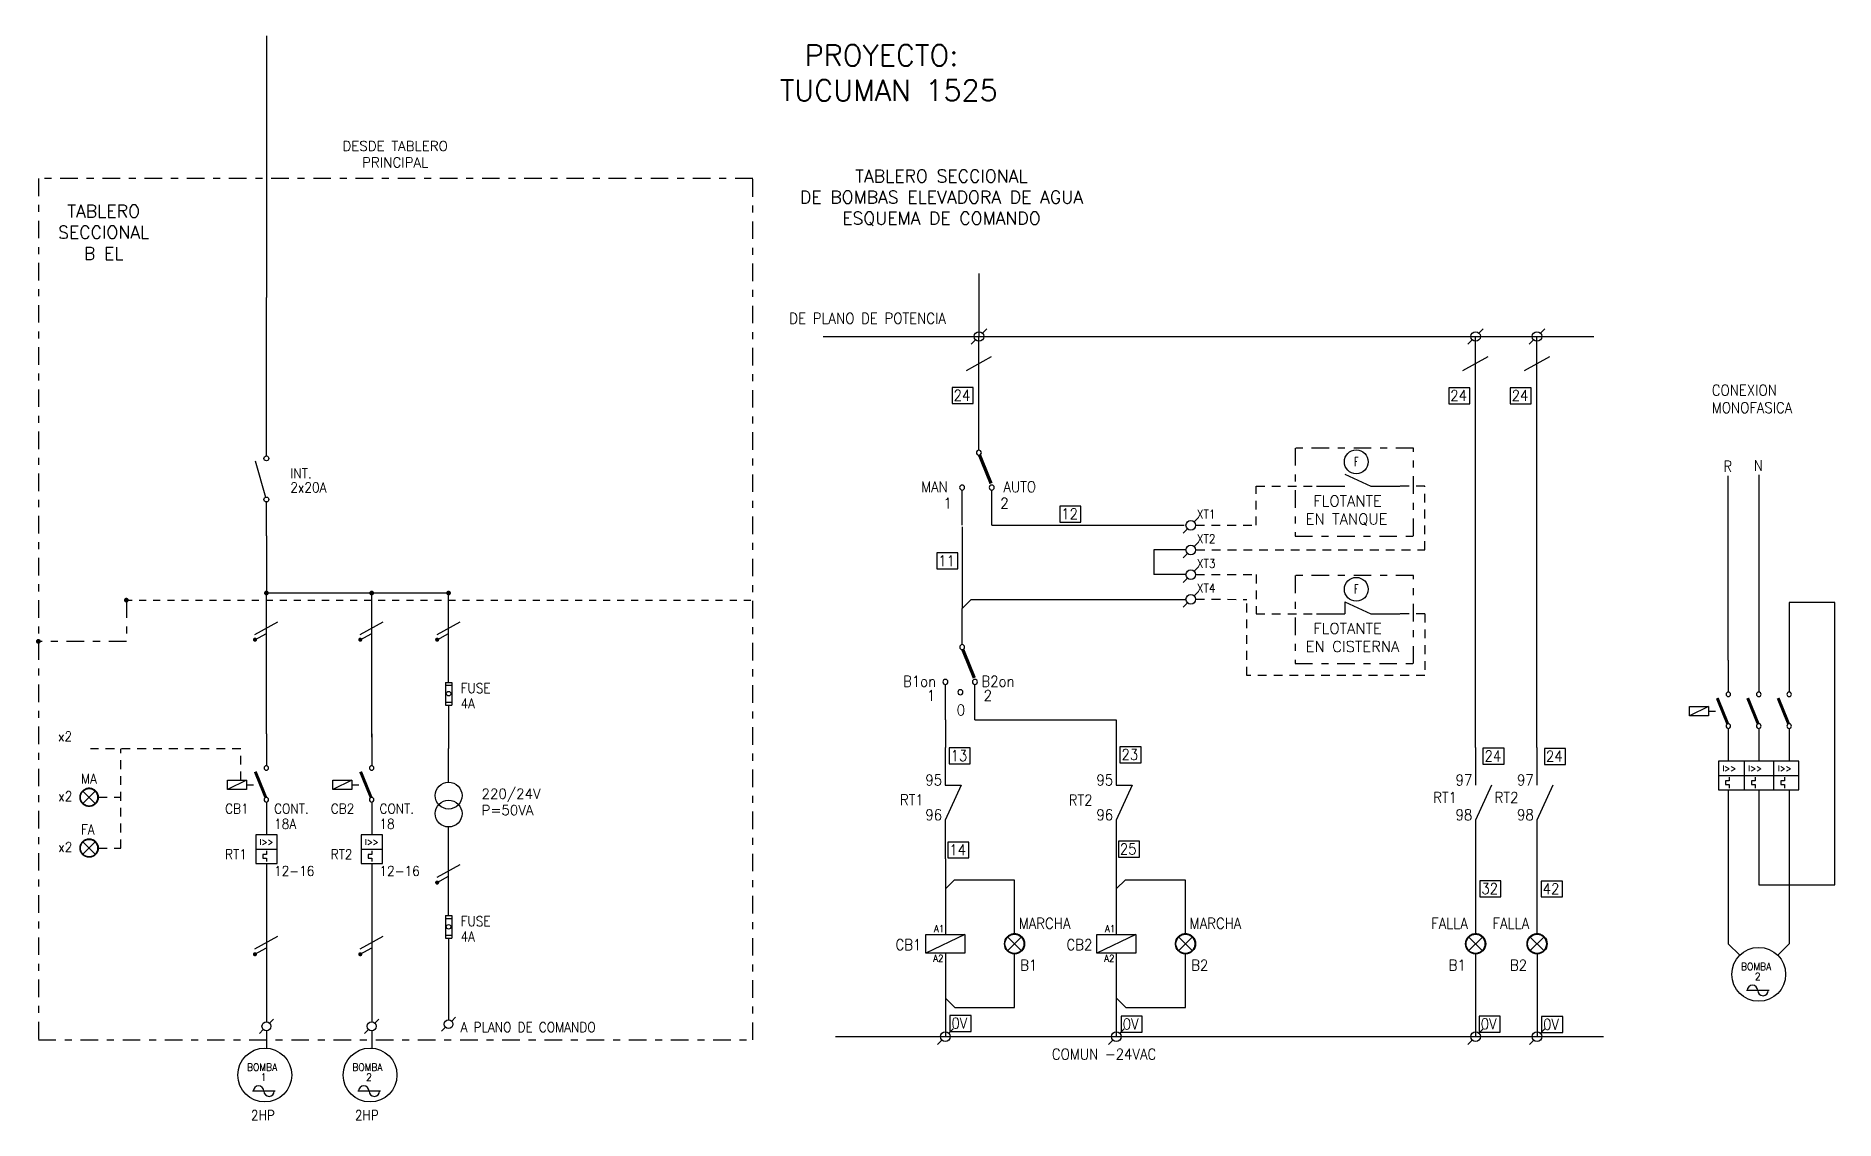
# Model space of a CAD drawing. Header units: millimetres. Extents: x 1269.5 to 1295.1, y -133.5 to -118.
import ezdxf
from ezdxf.enums import TextEntityAlignment as Align

# ---------------------------------------------------------------- set-up
doc = ezdxf.new("R2010")
doc.units = ezdxf.units.MM
for name, pattern in [('DASHDOT2', [0.5, 0.25, -0.125, 0, -0.125]), ('HIDDEN', [0.375, 0.25, -0.125]), ('HIDDEN2', [0.1875, 0.125, -0.0625])]:
    doc.linetypes.add(name, pattern=pattern)
for name, color, linetype in [('SCB-IE-Simbologia', 7, 'Continuous'), ('SCB-IE-Textos', 7, 'Continuous'), ('SCB-IE-Unifilar', 135, 'Continuous')]:
    doc.layers.add(name, color=color, linetype=linetype)
doc.styles.add('CENTURY-GOTHIC', font='romans.shx')
doc.styles.add('ROMAND', font='romand.shx', dxfattribs={"width": 0.75, "oblique": 15})
doc.styles.add('ROMANS', font='romans')

# ---------------------------------------------------------------- blocks, each defined once
blk = doc.blocks.new('Seccionador')
at = {"layer": 'SCB-IE-Simbologia', "color": 135}
for p, q in [((0, -0.481), (0, 0)), ((0, -1.618), (0, -1.136))]:
    blk.add_line(p, q, dxfattribs=at)
at = {"layer": 'SCB-IE-Simbologia', "color": 53}
blk.add_line((-0.159, -0.551), (-0.011, -1.068), dxfattribs=at)
at = {"layer": 'SCB-IE-Simbologia', "color": 135}
for centre in [(0, -0.516), (0, -1.101)]:
    blk.add_circle(centre, 0.0349, dxfattribs=at)
blk = doc.blocks.new('Bornera')
at = {"layer": 'SCB-IE-Simbologia', "color": 53}
for p, q in [((0.044, 0.044), (0.1, 0.1)), ((-0.1, -0.1), (-0.044, -0.044))]:
    blk.add_line(p, q, dxfattribs=at)
blk.add_circle((0, 0), 0.0625, dxfattribs=at)
blk = doc.blocks.new('Contactor')
for points in [[(0, 0), (0, -6.32)], [(-3.92, -9.2), (-3.92, -11), (-7.67, -11), (-7.67, -9.2), (-3.92, -9.2)], [(-3.92, -9.2), (-7.67, -11)], [(0, -13.49), (0, -20)]]:
    blk.add_lwpolyline(points)
for points in [[(0.45, -6.77, 1), (-0.45, -6.77, 1)], [(0.45, -13.04, 1), (-0.45, -13.04, 1)]]:
    blk.add_lwpolyline(points, format="xyb", close=True)
at = {"linetype": 'HIDDEN', "ltscale": 0.25}
blk.add_lwpolyline([(-3.92, -10.1), (-1.13, -10.1)], dxfattribs=at)
at = {"const_width": 0.6}
blk.add_lwpolyline([(-0.11, -12.61), (-2.19, -7.5)], dxfattribs=at)
at = {"linetype": 'Continuous', "style": 'ROMAND', "width": 0.9}
for p in [(-9.41, -5.17), (-9.41, -7.97)]:
    blk.add_attdef('CORRIENTE', p, '', height=2, dxfattribs=at)
blk = doc.blocks.new('Nodo')
at = {"layer": 'SCB-IE-Simbologia', "color": 135, "const_width": 0.0336}
blk.add_lwpolyline([(861.633, 21.847, 1), (861.667, 21.847, 1)], format="xyb", close=True, dxfattribs=at)
blk.add_lwpolyline([(861.633, 21.847, 1), (861.667, 21.847, 1)], format="xyb", close=True, dxfattribs=at)
blk.add_lwpolyline([(861.633, 21.847, 1), (861.667, 21.847, 1)], format="xyb", close=True, dxfattribs=at)
blk = doc.blocks.new('F-N')
at = {"layer": 'SCB-IE-Simbologia', "color": 53}
for p, q in [((816.518, 24.509), (816.844, 24.69)), ((816.518, 24.434), (816.681, 24.524))]:
    blk.add_line(p, q, dxfattribs=at)
at = {"layer": 'SCB-IE-Simbologia', "color": 53, "const_width": 0.0295}
blk.add_lwpolyline([(816.504, 24.434, 1), (816.533, 24.434, 1)], format="xyb", close=True, dxfattribs=at)
blk = doc.blocks.new('Fusibles Tubeco')
at = {"layer": 'SCB-IE-Simbologia', "color": 135}
for p, q in [((0, -0.648), (0, -0.503)), ((0, -0.97), (0, -1.114))]:
    blk.add_line(p, q, dxfattribs=at)
at = {"layer": 'SCB-IE-Simbologia', "color": 53}
for p, q in [((-0.046, -0.648), (-0.046, -0.97)), ((0.046, -0.648), (0.046, -0.97))]:
    blk.add_line(p, q, dxfattribs=at)
for points in [[(-0.046, -0.648), (0.046, -0.648)], [(-0.046, -0.689), (0.046, -0.689)], [(-0.046, -0.929), (0.046, -0.929)], [(-0.046, -0.97), (0.046, -0.97)]]:
    blk.add_lwpolyline(points, dxfattribs=at)
blk.add_circle((0, -0.809), 0.0323, dxfattribs=at)
blk = doc.blocks.new('trafo')
at = {"layer": 'SCB-IE-Simbologia', "color": 135}
for p, q in [((822.841, -48.357), (822.841, -47.875)), ((822.841, -49.493), (822.841, -48.994))]:
    blk.add_line(p, q, dxfattribs=at)
at = {"layer": 'SCB-IE-Simbologia', "color": 53}
for centre in [(822.841, -48.547), (822.841, -48.803)]:
    blk.add_circle(centre, 0.191, dxfattribs=at)
blk = doc.blocks.new('Piloto Luminoso')
at = {"layer": 'SCB-IE-Simbologia'}
h = blk.add_hatch(dxfattribs=at)
h.set_pattern_fill('ANSI38', color=53, scale=0.02, angle=45, style=0)
h.set_pattern_definition([(90, (-855.3054623, -16.6974685), (-0.0025, 0), []), (180, (-855.3054623, -16.6974685), (-0.005, -0.0025), [0.00625, -0.00375])])
h.paths.add_polyline_path([(0.129, 0.002, 1), (-0.131, 0.002, 1)])
h.paths.add_polyline_path([(-0.125, 0.002, -1), (0.122, 0.002, -1)], flags=16)
h.paths.add_polyline_path([(-0.001, 0.002), (-0.002, 0.002), (-0.001, 0.002)], flags=0)
at = {"layer": 'SCB-IE-Simbologia', "color": 53}
for p, q in [((-0.089, 0.09), (0.085, -0.086)), ((-0.089, -0.086), (0.086, 0.09)), ((-0.089, -0.086), (0.086, 0.09)), ((-0.089, 0.09), (0.085, -0.086)), ((-0.002, 0.002), (-0.001, 0.002)), ((-0.002, 0.002), (-0.001, 0.002))]:
    blk.add_line(p, q, dxfattribs=at)
for radius in [0.13, 0.13, 0.124]:
    blk.add_circle((-0.001, 0.002), radius, dxfattribs=at)
blk = doc.blocks.new('Flotante')
at = {"layer": 'SCB-IE-Unifilar'}
blk.add_circle((0, 0), 0.154, dxfattribs=at)
at = {"layer": 'SCB-IE-Unifilar', "color": 7, "style": 'ROMANS', "width": 0.6}
blk.add_text('F', height=0.118, dxfattribs=at).set_placement((0, -0.056), align=Align.CENTER)
blk = doc.blocks.new('m01')
for points in [[(1292.895, -128.216), (1292.895, -127.747)], [(1292.678, -129.187), (1292.678, -128.732)], [(1293.061, -129.187), (1293.061, -128.732)]]:
    blk.add_lwpolyline(points)
for points in [[(1292.863, -128.248, 1), (1292.927, -128.248, 1)], [(1292.646, -128.699, 1), (1292.71, -128.699, 1)], [(1293.028, -128.699, 1), (1293.093, -128.699, 1)]]:
    blk.add_lwpolyline(points, format="xyb", close=True)
at = {"const_width": 0.0432}
blk.add_lwpolyline([(1292.903, -128.279), (1293.052, -128.646)], dxfattribs=at)
blk = doc.blocks.new('m012')
for points in [[(1295.904, -128.237), (1295.904, -127.768)], [(1295.687, -129.208), (1295.687, -128.753)], [(1296.069, -129.208), (1296.069, -128.753)]]:
    blk.add_lwpolyline(points)
for points in [[(1295.872, -128.269, 1), (1295.936, -128.269, 1)], [(1295.654, -128.72, 1), (1295.719, -128.72, 1)], [(1295.849, -128.853, 1), (1295.914, -128.853, 1)], [(1296.037, -128.72, 1), (1296.102, -128.72, 1)]]:
    blk.add_lwpolyline(points, format="xyb", close=True)
at = {"const_width": 0.0432}
blk.add_lwpolyline([(1295.912, -128.3), (1296.061, -128.668)], dxfattribs=at)
blk = doc.blocks.new('NC')
at = {"layer": 'SCB-IE-Simbologia'}
for p, q in [((1300.672, -128.795), (1300.879, -128.795)), ((1300.879, -128.795), (1300.672, -129.246))]:
    blk.add_line(p, q, dxfattribs=at)
for points in [[(1300.672, -128.308), (1300.672, -128.795)], [(1300.672, -129.246), (1300.672, -129.748)]]:
    blk.add_lwpolyline(points, dxfattribs=at)

msp = doc.modelspace()

# ---------------------------------------------------------------- linework, layer by layer
at = {"color": 0}
for points in [[(1293.559, -126.916), (1293.559, -127.371)], [(1293.992, -126.916), (1293.992, -127.371)], [(1294.425, -126.916), (1294.425, -127.371)], [(1293.277, -127.578), (1293.277, -127.708), (1293.007, -127.708), (1293.007, -127.578), (1293.277, -127.578)], [(1293.277, -127.578), (1293.007, -127.708)], [(1293.559, -127.887), (1293.559, -128.356)], [(1293.992, -127.887), (1293.992, -128.356)], [(1294.425, -127.887), (1294.425, -128.356)], [(1293.559, -128.766), (1293.559, -129.221)], [(1293.992, -128.766), (1293.992, -129.221)], [(1294.425, -128.766), (1294.425, -129.221)], [(1282.699, -130.82), (1282.699, -131.087), (1282.143, -131.087), (1282.143, -130.82), (1282.699, -130.82)], [(1282.699, -130.82), (1282.143, -131.087)], [(1285.131, -130.82), (1285.131, -131.087), (1284.575, -131.087), (1284.575, -130.82), (1285.131, -130.82)], [(1285.131, -130.82), (1284.575, -131.087)]]:
    msp.add_lwpolyline(points, dxfattribs=at)
at = {"color": 0, "const_width": 0.0432}
for points in [[(1293.551, -127.823), (1293.402, -127.456)], [(1293.984, -127.823), (1293.835, -127.456)], [(1294.417, -127.823), (1294.268, -127.456)]]:
    msp.add_lwpolyline(points, dxfattribs=at)
at = {"color": 0}
for points in [[(1293.592, -127.403, 1), (1293.527, -127.403, 1)], [(1294.025, -127.403, 1), (1293.96, -127.403, 1)], [(1294.458, -127.403, 1), (1294.393, -127.403, 1)], [(1293.592, -127.855, 1), (1293.527, -127.855, 1)], [(1294.025, -127.855, 1), (1293.96, -127.855, 1)], [(1294.458, -127.855, 1), (1294.393, -127.855, 1)]]:
    msp.add_lwpolyline(points, format="xyb", close=True, dxfattribs=at)
at = {"color": 0, "linetype": 'HIDDEN', "ltscale": 0.25}
msp.add_lwpolyline([(1293.277, -127.643), (1293.478, -127.643)], dxfattribs=at)
at = {"layer": 'SCB-IE-Simbologia', "color": 0}
for p, q in [((1282.72, -122.794), (1283.078, -122.596)), ((1289.784, -122.794), (1290.142, -122.596)), ((1290.661, -122.794), (1291.019, -122.596)), ((1288.103, -124.27), (1288.475, -124.441)), ((1288.103, -126.085), (1288.475, -126.255)), ((1288.103, -126.085), (1288.103, -126.255)), ((1274.26, -128.012), (1274.26, -126.535)), ((1293.789, -128.761), (1293.789, -128.356)), ((1294.208, -128.761), (1294.208, -128.356)), ((1290.191, -128.696), (1289.964, -129.193)), ((1291.064, -128.696), (1290.837, -129.193)), ((1293.42, -128.558), (1294.565, -128.558)), ((1272.61, -129.606), (1272.914, -129.606)), ((1274.108, -129.606), (1274.412, -129.606)), ((1294.142, -131.617), (1293.819, -131.617)), ((1272.888, -133.05), (1272.565, -133.05)), ((1274.386, -133.05), (1274.063, -133.05))]:
    msp.add_line(p, q, dxfattribs=at)
for points in [[(1287.7, -124.441), (1288.103, -124.441)], [(1288.475, -124.441), (1288.888, -124.441)], [(1287.7, -126.255), (1288.103, -126.255)], [(1288.475, -126.255), (1288.888, -126.255)], [(1289.964, -128.16), (1289.964, -128.696)], [(1290.837, -128.16), (1290.837, -128.696)], [(1293.572, -128.584), (1293.572, -128.634), (1293.521, -128.634), (1293.521, -128.685), (1293.572, -128.685), (1293.572, -128.736)], [(1293.941, -128.584), (1293.941, -128.634), (1293.891, -128.634), (1293.891, -128.685), (1293.941, -128.685), (1293.941, -128.736)], [(1294.36, -128.584), (1294.36, -128.634), (1294.309, -128.634), (1294.309, -128.685), (1294.36, -128.685), (1294.36, -128.736)], [(1289.964, -129.193), (1289.964, -129.744)], [(1290.837, -129.193), (1290.837, -129.744)], [(1272.762, -129.631), (1272.762, -129.682), (1272.712, -129.682), (1272.712, -129.733), (1272.762, -129.733), (1272.762, -129.783)], [(1274.26, -129.631), (1274.26, -129.682), (1274.21, -129.682), (1274.21, -129.733), (1274.26, -129.733), (1274.26, -129.783)]]:
    msp.add_lwpolyline(points, dxfattribs=at)
for points in [[(1294.565, -128.356), (1293.42, -128.356), (1293.42, -128.761), (1294.565, -128.761)], [(1272.914, -129.404), (1272.61, -129.404), (1272.61, -129.809), (1272.914, -129.809)], [(1274.412, -129.404), (1274.108, -129.404), (1274.108, -129.809), (1274.412, -129.809)]]:
    msp.add_lwpolyline(points, close=True, dxfattribs=at)
for centre in [(1293.992, -131.388), (1272.739, -132.821), (1274.237, -132.821)]:
    msp.add_circle(centre, 0.383, dxfattribs=at)
for centre, start, end in [((1293.903, -131.617), 0, 180), ((1294.053, -131.617), 180, 0), ((1272.65, -133.05), 0, 180), ((1272.8, -133.05), 180, 0), ((1274.148, -133.05), 0, 180), ((1274.298, -133.05), 180, 0)]:
    msp.add_arc(centre, 0.0748, start, end, dxfattribs=at)
at = {"layer": 'SCB-IE-Textos', "color": 0}
for points in [[(1282.517, -123.264), (1282.819, -123.264), (1282.819, -123.037), (1282.517, -123.037)], [(1289.582, -123.267), (1289.883, -123.267), (1289.883, -123.039), (1289.582, -123.039)], [(1290.455, -123.267), (1290.757, -123.267), (1290.757, -123.039), (1290.455, -123.039)], [(1284.048, -124.951), (1284.349, -124.951), (1284.349, -124.724), (1284.048, -124.724)], [(1282.299, -125.619), (1282.6, -125.619), (1282.6, -125.391), (1282.299, -125.391)], [(1282.474, -128.392), (1282.775, -128.392), (1282.775, -128.164), (1282.474, -128.164)], [(1284.905, -128.377), (1285.206, -128.377), (1285.206, -128.15), (1284.905, -128.15)], [(1290.069, -128.398), (1290.371, -128.398), (1290.371, -128.171), (1290.069, -128.171)], [(1290.943, -128.4), (1291.244, -128.4), (1291.244, -128.173), (1290.943, -128.173)], [(1284.882, -129.722), (1285.184, -129.722), (1285.184, -129.494), (1284.882, -129.494)], [(1282.456, -129.732), (1282.757, -129.732), (1282.757, -129.505), (1282.456, -129.505)], [(1290.024, -130.285), (1290.325, -130.285), (1290.325, -130.058), (1290.024, -130.058)], [(1290.897, -130.287), (1291.199, -130.287), (1291.199, -130.06), (1290.897, -130.06)], [(1282.486, -132.2), (1282.788, -132.2), (1282.788, -131.973), (1282.486, -131.973)], [(1284.922, -132.212), (1285.223, -132.212), (1285.223, -131.985), (1284.922, -131.985)], [(1290.015, -132.21), (1290.316, -132.21), (1290.316, -131.983), (1290.015, -131.983)], [(1290.903, -132.216), (1291.204, -132.216), (1291.204, -131.989), (1290.903, -131.989)]]:
    msp.add_lwpolyline(points, close=True, dxfattribs=at)
at = {"layer": 'SCB-IE-Unifilar', "color": 0}
for p, q in [((1272.762, -118.033), (1272.762, -121.756)), ((1282.899, -121.415), (1282.899, -122.308)), ((1272.762, -123.529), (1272.762, -121.756)), ((1280.682, -122.308), (1291.648, -122.308)), ((1282.899, -123.412), (1282.899, -122.31)), ((1289.964, -128.16), (1289.964, -122.31)), ((1290.837, -128.16), (1290.837, -122.31)), ((1293.559, -126.916), (1293.559, -124.292)), ((1293.992, -124.279), (1293.992, -126.916)), ((1272.762, -125.147), (1272.762, -125.958)), ((1282.66, -125.021), (1282.66, -126.18)), ((1283.081, -124.996), (1285.82, -124.996)), ((1285.845, -125.348), (1285.386, -125.348)), ((1285.386, -125.348), (1285.386, -125.699)), ((1285.845, -125.699), (1285.386, -125.699)), ((1272.762, -125.958), (1275.354, -125.96)), ((1272.762, -127.964), (1272.762, -125.96)), ((1274.26, -126.535), (1274.26, -125.96)), ((1275.354, -126.535), (1275.354, -125.96)), ((1282.66, -126.18), (1282.789, -126.051)), ((1282.789, -126.051), (1285.844, -126.051)), ((1295.077, -126.097), (1294.425, -126.097)), ((1294.425, -126.097), (1294.425, -126.916)), ((1295.077, -130.115), (1295.077, -126.097)), ((1275.354, -127.089), (1275.354, -126.535)), ((1275.354, -127.7), (1275.354, -128.172)), ((1282.421, -127.764), (1282.421, -128.16)), ((1282.842, -127.764), (1284.853, -127.764)), ((1284.853, -127.764), (1284.853, -128.16)), ((1293.559, -129.221), (1293.559, -130.954)), ((1293.992, -129.221), (1293.992, -130.115)), ((1294.425, -129.221), (1294.425, -130.954)), ((1282.421, -129.744), (1282.421, -130.82)), ((1284.853, -129.744), (1284.853, -130.82)), ((1289.964, -129.744), (1289.965, -130.818)), ((1290.837, -129.744), (1290.837, -130.818)), ((1272.762, -129.809), (1272.762, -132.066)), ((1274.26, -129.809), (1274.26, -132.066)), ((1275.354, -130.405), (1275.354, -129.79)), ((1282.421, -130.172), (1282.55, -130.044)), ((1282.55, -130.044), (1282.815, -130.044)), ((1282.815, -130.044), (1283.401, -130.044)), ((1283.401, -130.044), (1283.401, -130.813)), ((1284.853, -130.172), (1284.982, -130.044)), ((1284.982, -130.044), (1285.247, -130.044)), ((1285.247, -130.044), (1285.833, -130.044)), ((1285.833, -130.044), (1285.833, -130.813)), ((1293.992, -130.115), (1295.077, -130.115)), ((1275.354, -131.016), (1275.354, -132.035)), ((1293.722, -131.117), (1293.559, -130.954)), ((1294.263, -131.117), (1294.425, -130.954)), ((1282.421, -131.087), (1282.421, -132.275)), ((1283.407, -131.86), (1283.407, -131.09)), ((1284.853, -131.087), (1284.853, -132.275)), ((1285.839, -131.86), (1285.839, -131.09)), ((1289.964, -131.09), (1289.964, -132.275)), ((1290.839, -131.09), (1290.839, -132.275)), ((1282.426, -131.731), (1282.556, -131.86)), ((1284.859, -131.731), (1284.988, -131.86)), ((1282.556, -131.86), (1282.82, -131.86)), ((1282.556, -131.86), (1282.82, -131.86)), ((1282.82, -131.86), (1283.407, -131.86)), ((1284.988, -131.86), (1285.252, -131.86)), ((1284.988, -131.86), (1285.252, -131.86)), ((1285.252, -131.86), (1285.839, -131.86)), ((1272.762, -132.191), (1272.762, -132.439)), ((1274.26, -132.191), (1274.26, -132.439)), ((1280.859, -132.275), (1291.785, -132.275))]:
    msp.add_line(p, q, dxfattribs=at)
at = {"layer": 'SCB-IE-Unifilar', "color": 0, "linetype": 'HIDDEN2'}
for p, q in [((1286.841, -124.997), (1286.841, -124.441)), ((1286.841, -124.441), (1287.7, -124.441)), ((1289.242, -124.441), (1288.888, -124.441)), ((1289.242, -125.348), (1289.242, -124.441)), ((1285.986, -125.348), (1289.242, -125.348)), ((1286.841, -125.699), (1286.841, -126.255)), ((1285.984, -126.05), (1286.71, -126.051)), ((1286.71, -127.136), (1286.71, -126.051)), ((1286.841, -126.255), (1287.7, -126.255)), ((1289.242, -126.255), (1288.888, -126.255)), ((1289.242, -126.255), (1289.242, -127.136)), ((1289.242, -127.136), (1286.71, -127.136)), ((1270.693, -129.592), (1270.693, -128.178)), ((1270.371, -128.868), (1270.693, -128.868)), ((1270.371, -129.592), (1270.693, -129.592))]:
    msp.add_line(p, q, dxfattribs=at)
at = {"layer": 'SCB-IE-Unifilar', "color": 0, "linetype": 'DASHDOT2', "ltscale": 0.25}
msp.add_line((1270.753, -126.062), (1279.68, -126.062), dxfattribs=at)
at = {"layer": 'SCB-IE-Unifilar', "color": 0, "linetype": 'DASHDOT2'}
for p, q in [((1270.77, -126.062), (1270.77, -126.649)), ((1270.77, -126.649), (1269.518, -126.649))]:
    msp.add_line(p, q, dxfattribs=at)
for points in [[(1269.518, -132.322), (1279.68, -132.322), (1279.68, -120.062), (1269.518, -120.062)], [(1287.396, -125.15), (1289.08, -125.15), (1289.08, -123.897), (1287.396, -123.897)], [(1287.396, -126.965), (1289.08, -126.965), (1289.08, -125.711), (1287.396, -125.711)]]:
    msp.add_lwpolyline(points, close=True, dxfattribs=at)
at = {"layer": 'SCB-IE-Unifilar', "color": 0, "linetype": 'HIDDEN2'}
for points in [[(1285.982, -124.997), (1286.841, -124.997)], [(1285.982, -125.699), (1286.841, -125.699)], [(1272.4, -128.626), (1272.4, -128.178), (1270.259, -128.178)]]:
    msp.add_lwpolyline(points, dxfattribs=at)
at = {"layer": 'SCB-IE-Unifilar', "color": 0, "linetype": 'DASHDOT2', "const_width": 0.0336}
msp.add_lwpolyline([(1270.787, -126.062, -1), (1270.753, -126.062, -1)], format="xyb", close=True, dxfattribs=at)
msp.add_lwpolyline([(1270.787, -126.062, -1), (1270.753, -126.062, -1)], format="xyb", close=True, dxfattribs=at)
msp.add_lwpolyline([(1270.787, -126.062, -1), (1270.753, -126.062, -1)], format="xyb", close=True, dxfattribs=at)
at = {"layer": 'SCB-IE-Unifilar', "color": 195, "linetype": 'DASHDOT2', "const_width": 0.0336}
msp.add_lwpolyline([(1269.535, -126.649, -1), (1269.501, -126.649, -1)], format="xyb", close=True, dxfattribs=at)
msp.add_lwpolyline([(1269.535, -126.649, -1), (1269.501, -126.649, -1)], format="xyb", close=True, dxfattribs=at)
msp.add_lwpolyline([(1269.535, -126.649, -1), (1269.501, -126.649, -1)], format="xyb", close=True, dxfattribs=at)

# ---------------------------------------------------------------- block references
at = {"layer": 'SCB-IE-Simbologia', "color": 0}
for name, p, xscale, yscale, zscale in [('Bornera', (1282.899, -122.31), 1.1, 1.1, 1.1), ('Bornera', (1289.964, -122.31), 1.1, 1.1, 1.1), ('Bornera', (1290.837, -122.31), 1.1, 1.1, 1.1), ('m01', (-139.286, 17.109), 1.1, 1.1, 1.1), ('Bornera', (1285.913, -124.997), 1.1, 1.1, 1.1), ('Bornera', (1285.913, -125.348), 1.1, 1.1, 1.1), ('Bornera', (1285.913, -125.699), 1.1, 1.1, 1.1), ('Bornera', (1285.913, -126.05), 1.1, 1.1, 1.1), ('m012', (-142.834, 14.365), 1.1, 1.1, 1.1), ('Contactor', (1272.762, -127.964), 0.07200000000000001, 0.07200000000000001, 0.07200000000000001), ('Contactor', (1274.26, -127.964), 0.07200000000000001, 0.07200000000000001, 0.07200000000000001), ('Piloto Luminoso', (1283.407, -130.956), 1.1, 1.1, 1.1), ('Piloto Luminoso', (1285.839, -130.956), 1.1, 1.1, 1.1), ('Piloto Luminoso', (1289.966, -130.956), 1.1, 1.1, 1.1), ('Piloto Luminoso', (1290.84, -130.956), 1.1, 1.1, 1.1), ('Bornera', (1282.421, -132.275), 1.1, 1.1, 1.1), ('Bornera', (1284.853, -132.275), 1.1, 1.1, 1.1), ('Bornera', (1289.964, -132.275), 1.1, 1.1, 1.1), ('Bornera', (1290.839, -132.275), 1.1, 1.1, 1.1)]:
    msp.add_blockref(name, p, dxfattribs=dict(at, xscale=xscale, yscale=yscale, zscale=zscale))
for name, p in [('Seccionador', (1272.762, -123.529)), ('Nodo', (411.112, -147.808)), ('Nodo', (412.61, -147.808)), ('Nodo', (413.704, -147.808)), ('Fusibles Tubeco', (1275.354, -126.585)), ('trafo', (452.513, -80.297)), ('Piloto Luminoso', (1270.242, -128.871)), ('Piloto Luminoso', (1270.242, -129.594)), ('Fusibles Tubeco', (1275.354, -129.902)), ('Bornera', (1272.762, -132.128)), ('Bornera', (1274.26, -132.128)), ('Bornera', (1275.354, -132.097))]:
    msp.add_blockref(name, p, dxfattribs=at)
at = {"layer": 'SCB-IE-Unifilar', "color": 0, "xscale": 1.1, "yscale": 1.1, "zscale": 1.1}
for name, p in [('Flotante', (1288.267, -124.094)), ('Flotante', (1288.267, -125.908)), ('NC', (-148.319, 12.978)), ('NC', (-145.886, 12.978))]:
    msp.add_blockref(name, p, dxfattribs=at)
at = {"layer": 'SCB-IE-Unifilar', "color": 0}
for p in [(456.081, -151.059), (457.579, -151.059), (458.673, -151.059), (458.673, -154.516), (456.081, -155.536), (457.579, -155.536)]:
    msp.add_blockref('F-N', p, dxfattribs=at)

# ---------------------------------------------------------------- texts
at = {"layer": 'SCB-IE-Simbologia', "color": 0, "style": 'ROMANS'}
for p in [(1293.572, -128.457), (1293.941, -128.457), (1294.36, -128.457), (1272.762, -129.505), (1274.26, -129.505)]:
    msp.add_text('I>>', height=0.081, dxfattribs=at).set_placement(p, align=Align.MIDDLE)
at = {"layer": 'SCB-IE-Textos', "color": 0, "style": 'ROMANS', "width": 0.9}
for s, height, p in [('DE PLANO DE POTENCIA', 0.154, (1280.201, -122.128)), ('24', 0.154, (1282.539, -123.224)), ('24', 0.154, (1289.604, -123.227)), ('24', 0.154, (1290.478, -123.227)), ('CONEXION', 0.154, (1293.324, -123.151)), ('MONOFASICA', 0.154, (1293.324, -123.401)), ('R', 0.154, (1293.489, -124.235)), ('N', 0.154, (1293.922, -124.223)), ('INT.', 0.14, (1273.103, -124.328)), ('MAN', 0.154, (1282.076, -124.526)), ('AUTO', 0.154, (1283.247, -124.526)), ('2x20A', 0.14, (1273.103, -124.528)), ('1', 0.154, (1282.394, -124.76)), ('2', 0.154, (1283.203, -124.76)), ('12', 0.154, (1284.07, -124.911)), ('XT1', 0.1232, (1286, -124.9)), ('XT2', 0.1232, (1286, -125.251)), ('11', 0.154, (1282.321, -125.579)), ('XT3', 0.1232, (1286, -125.602)), ('XT4', 0.1232, (1286, -125.953)), ('B1on', 0.154, (1281.819, -127.294)), ('B2on', 0.154, (1282.935, -127.294)), ('FUSE', 0.14, (1275.525, -127.385)), ('1', 0.154, (1282.157, -127.497)), ('2', 0.154, (1282.966, -127.497)), ('4A', 0.14, (1275.525, -127.602)), ('0', 0.154, (1282.582, -127.703)), ('x2', 0.14, (1269.798, -128.071)), ('13', 0.154, (1282.496, -128.352)), ('23', 0.154, (1284.927, -128.337)), ('24', 0.154, (1290.091, -128.358)), ('24', 0.154, (1290.965, -128.36)), ('MA', 0.14, (1270.123, -128.674)), ('95', 0.154, (1282.137, -128.699)), ('95', 0.154, (1284.57, -128.699)), ('97', 0.154, (1289.68, -128.699)), ('97', 0.154, (1290.554, -128.699)), ('x2', 0.14, (1269.802, -128.922)), ('CB1', 0.14, (1272.175, -129.1)), ('CONT.', 0.14, (1272.872, -129.1)), ('CB2', 0.14, (1273.678, -129.1)), ('CONT.', 0.14, (1274.371, -129.1)), ('RT1', 0.154, (1281.775, -128.981)), ('RT2', 0.154, (1284.176, -128.985)), ('RT1', 0.154, (1289.361, -128.947)), ('RT2', 0.154, (1290.235, -128.947)), ('18A', 0.14, (1272.872, -129.317)), ('18', 0.14, (1274.371, -129.317)), ('96', 0.154, (1282.137, -129.195)), ('96', 0.154, (1284.57, -129.195)), ('98', 0.154, (1289.68, -129.195)), ('98', 0.154, (1290.554, -129.195)), ('FA', 0.14, (1270.123, -129.396)), ('x2', 0.14, (1269.802, -129.646)), ('RT1', 0.14, (1272.175, -129.749)), ('RT2', 0.14, (1273.678, -129.749)), ('14', 0.154, (1282.478, -129.692)), ('25', 0.154, (1284.904, -129.682)), ('12-16', 0.14, (1272.872, -129.987)), ('12-16', 0.14, (1274.371, -129.987)), ('32', 0.154, (1290.046, -130.245)), ('42', 0.154, (1290.919, -130.247)), ('4A', 0.14, (1275.525, -130.919)), ('FUSE', 0.14, (1275.525, -130.702)), ('A1', 0.1, (1282.26, -130.79)), ('MARCHA', 0.154, (1283.464, -130.74)), ('A1', 0.1, (1284.692, -130.79)), ('MARCHA', 0.154, (1285.896, -130.74)), ('FALLA', 0.154, (1289.332, -130.74)), ('FALLA', 0.154, (1290.204, -130.74)), ('CB1', 0.154, (1281.712, -131.043)), ('CB2', 0.154, (1284.144, -131.043)), ('A2', 0.1, (1282.247, -131.209)), ('B1', 0.154, (1283.486, -131.334)), ('A2', 0.1, (1284.68, -131.209)), ('B2', 0.154, (1285.918, -131.334)), ('B1', 0.154, (1289.581, -131.334)), ('B2', 0.154, (1290.453, -131.334)), ('BOMBA', 0.105, (1293.741, -131.33)), ('2', 0.105, (1293.937, -131.472)), ('0V', 0.154, (1282.508, -132.16)), ('0V', 0.154, (1284.944, -132.172)), ('0V', 0.154, (1290.037, -132.17)), ('0V', 0.154, (1290.925, -132.176)), ('A PLANO DE COMANDO', 0.14, (1275.525, -132.21)), ('COMUN -24VAC', 0.154, (1283.936, -132.601)), ('BOMBA', 0.105, (1272.487, -132.763)), ('1', 0.105, (1272.683, -132.905)), ('BOMBA', 0.105, (1273.985, -132.763)), ('2', 0.105, (1274.181, -132.905))]:
    msp.add_text(s, height=height, dxfattribs=at).set_placement(p)
at = {"layer": 'SCB-IE-Textos', "style": 'ROMANS', "width": 0.9}
for p in [(1272.542, -133.462), (1274.021, -133.462)]:
    msp.add_text('2HP', height=0.14, dxfattribs=at).set_placement(p)
at = {"layer": 'SCB-IE-Textos', "color": 0, "insert": (1274.594, -119.529), "char_height": 0.14, "width": 2.97795, "attachment_point": 2, "style": 'ROMANS'}
msp.add_mtext('DESDE TABLERO \\PPRINCIPAL', dxfattribs=at)
at = {"layer": 'SCB-IE-Textos', "color": 0, "attachment_point": 1, "style": 'ROMANS'}
for s, insert, char_height in [('{\\C0; FLOTANTE\\PEN TANQUE}', (1287.548, -124.574), 0.154), ('{\\C0; FLOTANTE\\PEN CISTERNA}', (1287.548, -126.388), 0.154), ('{\\C0;220/24V\\PP=50VA}', (1275.823, -128.748), 0.14)]:
    msp.add_mtext(s, dxfattribs=dict(at, insert=insert, char_height=char_height))
at = {"layer": 'SCB-IE-Unifilar', "color": 7, "attachment_point": 2, "style": 'CENTURY-GOTHIC'}
for s, insert, char_height, width in [('PROYECTO:\\P TUCUMAN 1525', (1281.513, -118.158), 0.3, 15.15786), ('TABLERO SECCIONAL\\PDE BOMBAS ELEVADORA DE AGUA ESQUEMA DE COMANDO', (1282.365, -119.936), 0.18, 4.8021)]:
    msp.add_mtext(s, dxfattribs=dict(at, insert=insert, char_height=char_height, width=width))
at = {"layer": 'SCB-IE-Unifilar', "color": 0, "insert": (1270.447, -120.437), "char_height": 0.18, "width": 1.63398, "attachment_point": 2, "style": 'CENTURY-GOTHIC'}
msp.add_mtext('TABLERO SECCIONAL\\PB EL', dxfattribs=at)

doc.saveas('drawing.dxf')
